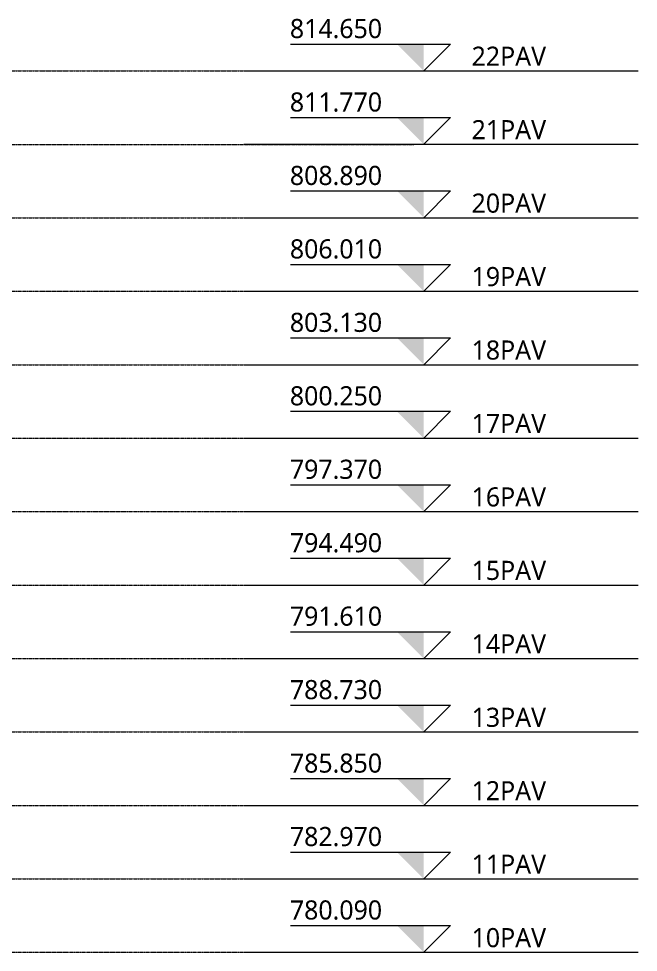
# Model space of a CAD drawing. Header units: centimetres. Extents: x -1897 to 22038, y -1268 to 84208.
# Drawn here: x 5116 to 7544, y 78009 to 81670 of the extents above; entities that cross this region are included whole.
import ezdxf

# ---------------------------------------------------------------- set-up
doc = ezdxf.new("R2010")
doc.units = ezdxf.units.CM
doc.linetypes.add('Centro', pattern=[3.175, 0.635, -0.47625, 1.5875, -0.47625])
doc.layers.add('A-FLOR-LEVL', color=7, linetype='Continuous', lineweight=9)
doc.styles.add('Gadugi_6', font='gadugi.ttf', dxfattribs={"height": 75})

# ---------------------------------------------------------------- blocks, each defined once
blk = doc.blocks.new('Nível - NÍVEL - CORTE ESQUEMÁTICO-903305-CT103 - CORTE ESQ_ 6PV')
at = {"layer": 'A-FLOR-LEVL'}
blk.add_hatch(color=256, dxfattribs=at).paths.add_polyline_path([(2311.4, 76962.2), (2311.4, 76857.1), (2206.3, 76962.2)], flags=0)
for p, q in [((1788.5, 76962.2), (2416.4, 76962.2)), ((2311.4, 76857.1), (2416.4, 76962.2)), ((1605.9, 76857.1), (3152.1, 76857.1))]:
    blk.add_line(p, q, dxfattribs=at)

msp = doc.modelspace()

# ---------------------------------------------------------------- linework, layer by layer
at = {"layer": 'A-FLOR-LEVL', "linetype": 'Centro'}
for p, q in [((2868.02, 81465), (6666.61, 81465)), ((2868.02, 81177), (6666.61, 81177)), ((2868.02, 80889), (6666.61, 80889)), ((2868.02, 80601), (6666.61, 80601)), ((2868.02, 80313), (6666.61, 80313)), ((2868.02, 80025), (6666.61, 80025)), ((2868.02, 79737), (6666.61, 79737)), ((2868.02, 79449), (6666.61, 79449)), ((2868.02, 79161), (6666.61, 79161)), ((2868.02, 78873), (6666.61, 78873)), ((2868.02, 78585), (6666.61, 78585)), ((2868.02, 78297), (6666.61, 78297)), ((2868.02, 78009), (6666.61, 78009))]:
    msp.add_line(p, q, dxfattribs=at)

# ---------------------------------------------------------------- block references
at = {"layer": 'A-FLOR-LEVL'}
for p in [(4392.02, 4608), (4392.02, 4320), (4392.02, 4032), (4392.02, 3744), (4392.02, 3456), (4392.02, 3168), (4392.02, 2880), (4392.02, 2592), (4392.02, 2304), (4392.02, 2016), (4392.02, 1728), (4392.02, 1440), (4392.02, 1152)]:
    msp.add_blockref('Nível - NÍVEL - CORTE ESQUEMÁTICO-903305-CT103 - CORTE ESQ_ 6PV', p, dxfattribs=at)

# ---------------------------------------------------------------- texts
at = {"layer": 'A-FLOR-LEVL', "char_height": 75, "attachment_point": 1, "style": 'Gadugi_6'}
for s, insert, width in [('814.650', (6178.65, 81668.57), 436.9197), ('22PAV', (6890.77, 81560.05), 372.7847), ('811.770', (6178.65, 81380.57), 436.9197), ('21PAV', (6890.77, 81272.05), 372.7847), ('808.890', (6178.65, 81092.57), 436.9197), ('20PAV', (6890.77, 80984.05), 372.7847), ('806.010', (6178.65, 80804.57), 436.9197), ('19PAV', (6890.77, 80696.05), 372.7847), ('803.130', (6178.65, 80516.57), 436.9197), ('18PAV', (6890.77, 80408.05), 372.7847), ('800.250', (6178.65, 80228.57), 436.9197), ('17PAV', (6890.77, 80120.05), 372.7847), ('797.370', (6178.65, 79940.57), 436.9197), ('16PAV', (6890.77, 79832.05), 372.7847), ('794.490', (6178.65, 79652.57), 436.9197), ('15PAV', (6890.77, 79544.05), 372.7847), ('791.610', (6178.65, 79364.57), 436.9197), ('14PAV', (6890.77, 79256.05), 372.7847), ('788.730', (6178.65, 79076.57), 436.9197), ('13PAV', (6890.77, 78968.05), 372.7847), ('785.850', (6178.65, 78788.57), 436.9197), ('12PAV', (6890.77, 78680.05), 372.7847), ('782.970', (6178.65, 78500.57), 436.9197), ('11PAV', (6890.77, 78392.05), 372.7847), ('780.090', (6178.65, 78212.57), 436.9197), ('10PAV', (6890.77, 78104.05), 372.7847)]:
    msp.add_mtext(s, dxfattribs=dict(at, insert=insert, width=width))

doc.saveas('drawing.dxf')
